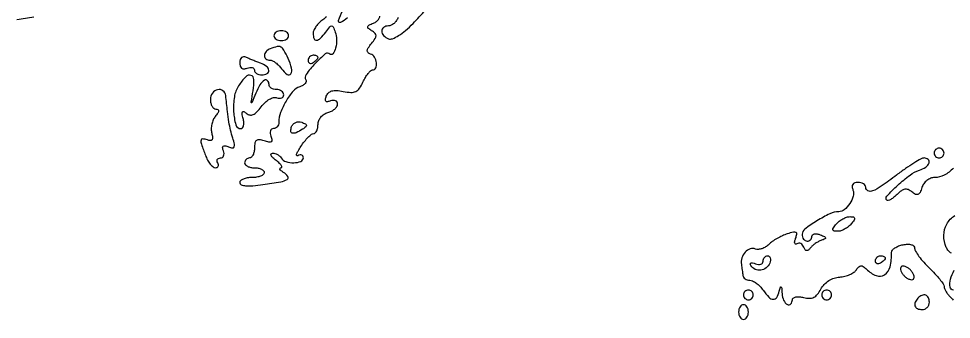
# Model space of a CAD drawing. Extents: x 254 to 922, y 86 to 1093.
# Drawn here: x 500.8 to 691.5, y 566 to 627.5 of the extents above; entities that cross this region are included whole.
import ezdxf

# ---------------------------------------------------------------- set-up
doc = ezdxf.new("R2010")
doc.units = 0

msp = doc.modelspace()

# ---------------------------------------------------------------- linework, layer by layer
for points in [[(500.432349, 627.298707, 0.006513), (503.906816, 627.887234, 0.005687)], [(563.710084, 627.865511, -0.035839), (562.993639, 627.282991, 0.04398), (562.230896, 626.641953, 0.042993), (561.585631, 625.872816, 0.046327), (561.141569, 625.096383, 0.107141), (561, 624.443296, 0.085918), (561.182201, 623.390798, 0.350034), (561.696913, 623.07199, 0.174096), (562.493332, 623.470145, 0.031931), (563.568337, 624.75, -0.011806), (564.398405, 625.823081, -0.225928), (564.769958, 626, -0.289816), (565.083275, 625.801739, -0.018157), (565.535569, 624.75, -0.09402), (565.813638, 623.241912, -0.059762), (565.591194, 621.464927, -0.095706), (565.051005, 620.301675, -0.461837), (564.415855, 620.250811, 0.39225), (563.49076, 620.28578, 0.026838), (561.422218, 618.305918, 0.026424), (559.546171, 616.082213, 0.309758), (559.495408, 615.007429, -0.197066), (559.557439, 614.633583, -0.121755), (559.353959, 614.230046, -0.08535), (558.900915, 613.85525, -0.052089), (558.264521, 613.573502, 0.139539), (556.905591, 612.663639, 0.043324), (555.469459, 610.63885, 0.043729), (554.358717, 608.297297, 0.089116), (554, 606.300635, -0.083763), (553.9162, 605.803926, -0.092984), (553.674822, 605.382062, -0.100531), (553.315254, 605.099952, -0.116745), (552.893011, 605, 0.166215), (552.52144, 604.872969, 0.150917), (552.287655, 604.540166, 0.108362), (552.238409, 604.033696, 0.061943), (552.386719, 603.434609, -0.050077), (552.589915, 602.689806, -0.294905), (552.43707, 602.335512, -0.200747), (551.978129, 602.245473, -0.026214), (550.993708, 602.501997, 0.045271), (549.997803, 602.72141, 0.189757), (549.414571, 602.573303, 0.192429), (549.093771, 602.06932, 0.046693), (549, 601.067388, -0.046404), (548.926404, 600.276099, -0.066358), (548.70625, 599.607295, -0.086454), (548.382, 599.155978, -0.196293), (548, 599, 0.099038), (547.618362, 598.923658, 0.097945), (547.29375, 598.70625, 0.097945), (547.076342, 598.381638, 0.099038), (547, 598, 0.191087), (547.151477, 597.618118, 0.088204), (547.5875, 597.29375, 0.068025), (548.234582, 597.073693, 0.048028), (549, 597, -0.048028), (549.765418, 596.926307, -0.068025), (550.4125, 596.70625, -0.088204), (550.848523, 596.381882, -0.191087), (551, 596, -0.226478), (550.817169, 595.617064, -0.074992), (550.265625, 595.29375, -0.057076), (549.457356, 595.073116, -0.038131), (548.5, 595, 0.040541), (547.542782, 594.922258, 0.059916), (546.734375, 594.688251, 0.078795), (546.184943, 594.344764, 0.217016), (546, 593.938727, 0.315252), (546.292859, 593.520405, 0.067881), (547.206539, 593.322141, 0.040903), (548.673195, 593.327468, 0.014686), (550.75, 593.566858, 0.007318), (554.375143, 594.147297, 0.089343), (555.689072, 594.629326, 0.438171), (555.82005, 595.22905, 0.099313), (554.97104, 596.03906, -0.027191), (554.464735, 596.399207, -0.097145), (554.208575, 596.700593, -0.32348), (554.230415, 596.889776, -0.206325), (554.44113, 596.984687, 0.372872), (554.605606, 597.131903, 0.181977), (554.535596, 597.426785, 0.06031), (554.124167, 597.901992, 0.022297), (553.44113, 598.468197, -0.028616), (552.773532, 599.03598, -0.086484), (552.420058, 599.514453, -0.255697), (552.431203, 599.816007, -0.257071), (552.690983, 599.968197, -0.074923), (553.192381, 599.906278, -0.054799), (553.713662, 599.696908, -0.05495), (554.175378, 599.380214, -0.076707), (554.5, 599, 0.180459), (555.453323, 598.259896, 0.079212), (557.059016, 598.02546, 0.091404), (558.490566, 598.308823, 0.307442), (559, 599.059017, 0.124756), (558.911773, 599.407112, 0.188509), (558.67578, 599.606569, 0.14899), (558.318525, 599.618449, 0.072881), (557.896273, 599.435893, -0.365611), (557.675604, 599.46867, -0.263122), (557.621645, 599.724674, -0.052415), (557.920531, 600.409384, -0.015932), (558.511283, 601.376876, -0.021903), (559.234183, 602.381293, -0.02852), (559.985107, 603.229457, -0.028652), (560.668763, 603.843517, -0.17025), (561.11501, 604, 0.200867), (561.453177, 604.141565, 0.084854), (561.740034, 604.55324, 0.064909), (561.93494, 605.162451, 0.045032), (562, 605.883369, -0.097502), (562.149974, 606.645137, -0.076311), (562.584907, 607.368896, -0.073995), (563.232588, 607.948101, -0.081717), (564, 608.289749, 0.052892), (564.764952, 608.578958, 0.061117), (565.4125, 609.011805, 0.070871), (565.852337, 609.515338, 0.145125), (566, 610.013369, 0.137669), (565.884334, 610.425494, 0.152424), (565.574335, 610.697956, 0.122678), (565.104851, 610.780667, 0.074301), (564.550928, 610.657916, -0.05195), (563.924599, 610.489554, -0.259665), (563.595209, 610.609535, -0.231023), (563.499636, 610.969827, -0.042932), (563.694839, 611.647145, -0.111426), (564.141793, 612.31708, -0.122897), (564.818733, 612.701036, -0.085514), (565.798499, 612.800099, -0.031898), (567.173999, 612.6152, 0.036456), (568.732084, 612.420184, 0.124196), (569.727574, 612.617308, 0.132239), (570.474735, 613.253777, 0.043715), (571.190603, 614.518982, -0.026131), (571.684908, 615.468973, -0.034774), (572.235566, 616.271201, -0.037291), (572.764476, 616.843963, -0.189893), (573.160515, 617, 0.293365), (573.815067, 617.42021, 0.13961), (573.973054, 618.452028, 0.108048), (573.562087, 619.611035, 0.174263), (572.75, 620.254045, -0.098396), (572.228459, 620.553229, -0.239316), (572.06692, 620.952998, -0.127883), (572.26806, 621.521315, -0.023916), (572.935698, 622.413594, 0.023328), (573.678071, 623.403326, 0.147598), (573.86436, 623.997496, 0.207547), (573.659292, 624.484507, 0.052397), (572.963723, 625.02242, -0.034467), (572.282387, 625.51139, -0.286039), (572.167167, 625.856524, -0.22317), (572.422762, 626.176414, -0.022781), (573.335496, 626.575247, 0.070704), (573.97846, 626.932856, 0.086279), (574.44702, 627.43591, 0.100238), (574.671956, 628.002408, 0.13699)], [(568.045557, 627.642905, -0.087157), (566.579205, 626.729761, -0.645019), (566.181869, 627.109412, -0.038474), (567.076916, 629.143718, -0.028653)], [(578.384012, 627.75, -0.065189), (578.044742, 627.080938, -0.063242), (577.541697, 626.514063, -0.06844), (576.958326, 626.130183, -0.111796), (576.383369, 626, 0.152436), (575.418256, 625.698765, 0.251694), (575.039068, 624.957, 0.191577), (575.421209, 624.050995, 0.107075), (576.437178, 623.385734, 0.189555), (577.240241, 623.392366, 0.043667), (578.47036, 624.017538, 0.037252), (579.91246, 625.073312, 0.023409), (581.437178, 626.502968, 0.009695), (583.966675, 629.210776, 0.098415)], [(691.911423, 596.918793, -0.08186), (690.045806, 595.493597, -0.122862), (688.067388, 595, 0.095988), (687.276508, 594.846758, 0.072251), (686.509132, 594.400197, 0.069903), (685.877682, 593.735746, 0.078417), (685.48329, 592.94735, -0.033382), (685.091366, 591.948954, -0.180452), (684.681401, 591.549091, -0.227014), (684.171628, 591.564692, -0.05397), (683.443781, 592.046658, 0.068493), (682.681921, 592.52002, 0.146241), (682.001139, 592.608162, 0.11887), (681.28908, 592.308536, 0.037635), (680.408831, 591.551688, -0.025334), (679.745722, 590.952574, -0.040181), (679.115982, 590.518254, -0.048186), (678.597457, 590.282234, -0.28654), (678.320346, 590.34632, -0.404071), (678.305683, 591.190053, -0.018537), (680.542319, 593.416354, -0.025897), (683.04946, 595.503484, -0.083976), (684.967869, 596.489802, 0.074686), (686.250001, 597.119338, 0.150057), (686.941092, 597.996357, 0.314344), (686.772684, 598.685613, 0.182494), (685.940009, 599, 0.12853), (685.306028, 598.834291, 0.010947), (683.844895, 597.971875, 0.013924), (682.129185, 596.84055, 0.010332), (680.296206, 595.5, -0.010252), (677.180186, 593.22033, -0.058352), (675.376007, 592.247444, -0.21423), (674.438279, 592.288831, -0.283393), (674, 593, 0.157984), (673.876403, 593.381408, 0.097154), (673.527947, 593.70625, 0.07906), (673.007542, 593.92557, 0.060338), (672.393011, 594, 0.076918), (671.739084, 593.898804, 0.175914), (671.349131, 593.599068, 0.166995), (671.230442, 593.106094, 0.068039), (671.390138, 592.425699, -0.16787), (671.431969, 591.187482, -0.071113), (670.713461, 589.664655, -0.071534), (669.604575, 588.4147, -0.177404), (668.472558, 588, 0.111462), (666.681695, 587.595753, 0.027292), (664.01031, 586.14128, 0.022567), (661.533594, 584.453118, 0.236093), (661, 583.386059, 0.070452), (661.075012, 582.85634, 0.086124), (661.29375, 582.407155, 0.100199), (661.618661, 582.106842, 0.137442), (662, 582, 0.095827), (662.381687, 582.07383, 0.097132), (662.70625, 582.284531, 0.098664), (662.923543, 582.599, 0.102345), (663, 582.968615, -0.211698), (663.13921, 583.282674, -0.138936), (663.49921, 583.461135, -0.089154), (664.048329, 583.464582, -0.04875), (664.699438, 583.285095, -0.015224), (665.578325, 582.916763, -0.235096), (665.778954, 582.66952, -0.35767), (665.662257, 582.438123, -0.026353), (664.949438, 582.166535, 0.043446), (664.334032, 581.907674, 0.02948), (663.683097, 581.513982, 0.029756), (663.095116, 581.055396, 0.05124), (662.673869, 580.600056, -0.051485), (662.262846, 580.156203, -0.212443), (661.921674, 580.049828, -0.217024), (661.619307, 580.232657, -0.053647), (661.338459, 580.756231, 0.077729), (661.075824, 581.194073, 0.104459), (660.713484, 581.479481, 0.121561), (660.309877, 581.568503, 0.132958), (659.926044, 581.454293, -0.176076), (659.644673, 581.395791, -0.307728), (659.476151, 581.549867, -0.116731), (659.475876, 581.95743, -0.033681), (659.662726, 582.563462, 0.045194), (659.902528, 583.409871, 0.326991), (659.730453, 583.769476, 0.184578), (659.20992, 583.83614, 0.017417), (657.947911, 583.483468, 0.031378), (656.942081, 583.093265, 0.022226), (655.866189, 582.536901, 0.022533), (654.882337, 581.910784, 0.043425), (654.167701, 581.310558, -0.057911), (653.525958, 580.802441, -0.056505), (652.779614, 580.450051, -0.06147), (652.045764, 580.297123, -0.112742), (651.444174, 580.383049, 0.17681), (650.368313, 580.4007, 0.124073), (649.345713, 579.73002, 0.108998), (648.669994, 578.566888, 0.114787), (648.563648, 577.25, -0.001551), (648.644124, 576.69846, -0.00107), (648.731978, 576.073437, -0.001079), (648.813878, 575.472029, -0.002209), (648.875, 575, 0.119931), (649.020033, 574.618253, 0.087769), (649.339058, 574.29375, 0.07997), (649.781042, 574.075199, 0.075046), (650.279241, 574, -0.115942), (650.871239, 573.860855, -0.043072), (651.606151, 573.4125, -0.039803), (652.353917, 572.765268, -0.038332), (653, 572, 0.031436), (654.215141, 570.5198, 0.188486), (655.096956, 570.09604, 0.289873), (655.786743, 570.462999, 0.065592), (656.310674, 571.75, -0.01159), (656.550633, 572.5883, -0.541772), (656.693656, 572.62878, -0.197309), (656.812001, 572.392295, -0.005718), (656.883999, 571.25, 0.092956), (657.210328, 569.89831, 0.156675), (657.983744, 569.039439, 0.357259), (658.670239, 569.149785, 0.183304), (659, 570.019052, -0.245379), (659.179865, 570.363489, -0.105009), (659.672611, 570.571263, -0.06927), (660.414794, 570.6095, -0.039786), (661.299882, 570.46087, 0.058867), (662.464732, 570.310586, 0.117017), (663.367155, 570.514533, 0.109239), (664.121505, 571.115681, 0.047206), (664.8358, 572.191818, -0.065051), (665.521694, 573.149409, -0.062171), (666.440226, 573.915467, -0.062315), (667.516749, 574.430823, -0.065937), (668.666547, 574.652346, 0.044829), (669.720496, 574.809743, 0.043321), (670.742208, 575.153358, 0.046591), (671.586658, 575.619225, 0.105381), (672.088989, 576.143987, -0.050866), (672.565469, 576.764022, -0.194077), (673.000058, 576.963619, -0.171535), (673.487839, 576.816673, -0.038275), (674.158359, 576.241641, 0.102544), (676.142852, 574.938558, 0.245908), (677.841788, 575.118632, 0.189166), (678.980154, 576.750734, 0.065573), (679.284044, 579.657607, -0.178988), (679.44588, 580.134077, -0.071772), (679.959346, 580.608447, -0.058677), (680.720532, 581.009894, -0.044835), (681.62651, 581.268935, -0.040565), (682.585565, 581.372721, -0.080533), (683.341273, 581.270841, -0.123743), (683.820458, 580.982976, -0.198445), (684, 580.548419, 0.137616), (684.175201, 579.923916, 0.022681), (684.88125, 578.874823, 0.023459), (685.851362, 577.686504, 0.018817), (687, 576.5, -0.014246), (688.148963, 575.334663, -0.019052), (689.11875, 574.210335, -0.0165), (689.844811, 573.236456, -0.15309), (690, 572.74148, 0.098923), (690.085054, 572.315785, 0.03373), (690.367188, 571.748967, 0.031986), (690.771636, 571.149113, 0.031806), (691.25, 570.604548, -0.015885), (691.893167, 569.917735, -0.004299)], [(691.515237, 579.539009, -0.112583), (690.918348, 579.986103, -0.073247), (690.460705, 580.720199, -0.106257), (689.96285, 583.182482, -0.124353), (690.573381, 585.480746, -0.122605), (692.212302, 587.2362, -0.101507)], [(691.945518, 572, -0.373156), (691.252317, 572.601035, -0.096823), (691.333746, 574.200673, -0.072476), (692.081082, 576.026009, -0.137379)]]:
    msp.add_lwpolyline(points, format="xyb")
for points in [[(553, 624, 0.148195), (553.115568, 623.618646, 0.098894), (553.440625, 623.29375, 0.082425), (553.926543, 623.074694, 0.064853), (554.5, 623, 0.064853), (555.073457, 623.074694, 0.082425), (555.559375, 623.29375, 0.098894), (555.884432, 623.618646, 0.148195), (556, 624, 0.148195), (555.884432, 624.381354, 0.098894), (555.559375, 624.70625, 0.082425), (555.073457, 624.925306, 0.064853), (554.5, 625, 0.064853), (553.926543, 624.925306, 0.082425), (553.440625, 624.70625, 0.098894), (553.115568, 624.381354, 0.148195)], [(552.25, 621.337719, 0.10808), (551.377643, 620.742377, 0.179258), (551.033344, 619.932264, 0.245139), (551.338764, 619.272717, 0.16557), (552.139757, 619, -0.114055), (552.666886, 618.878172, -0.042964), (553.320265, 618.486399, -0.039762), (553.984598, 617.920576, -0.038632), (554.557996, 617.251572, 0.070362), (555.704194, 616.073923, 0.444334), (556.434338, 616.205148, 0.208278), (556.603557, 617.355758, 0.040739), (555.876926, 619.370774, 0.018076), (555.023895, 621.076719, 0.144505), (554.407859, 621.690973, 0.187643), (553.637052, 621.788575, 0.034641)], [(560, 618.940983, 0.108972), (560.078288, 618.586039, 0.182303), (560.29375, 618.3746, 0.161196), (560.6179, 618.343488, 0.082592), (561, 618.5, 0.029505), (561.382774, 618.768994, 0.035638), (561.70625, 619.066025, 0.038439), (561.934461, 619.34829, 0.151918), (562, 619.559017, 0.210953), (561.92554, 619.727648, 0.081139), (561.70625, 619.870461, 0.061769), (561.382849, 619.967655, 0.042167), (561, 620, 0.105053), (560.618444, 619.918938, 0.099167), (560.29375, 619.688914, 0.09642), (560.076123, 619.345238, 0.093332)], [(546, 618.476345, 0.069817), (546.096316, 617.789936, 0.164685), (546.386719, 617.370207, 0.173845), (546.859713, 617.226557, 0.079419), (547.5, 617.361626, -0.055937), (548.074366, 617.511135, -0.100118), (548.559375, 617.483616, -0.147206), (548.877514, 617.289193, -0.184534), (549, 616.968615, 0.152681), (549.115494, 616.599211, 0.098158), (549.440625, 616.284531, 0.08088), (549.926468, 616.07223, 0.062722), (550.5, 616, 0.114752), (551.588878, 616.253236, 0.314348), (551.950995, 616.90882, 0.21073), (551.479608, 617.732371, 0.074247), (550.25, 618.384012, -0.006003), (549.488622, 618.662894, -0.004345), (548.646875, 618.991127, -0.004389), (547.85261, 619.31694, -0.009538), (547.25, 619.583977, 0.113983), (546.75205, 619.689704, 0.178696), (546.348696, 619.532595, 0.144537), (546.087124, 619.114104, 0.067989)], [(545.752289, 613.744697, 0.10732), (544.900107, 611.522689, 0.051793), (544.750375, 608.463375, 0.054351), (545.190639, 605.789419, 0.336674), (546.230131, 605, 0.22846), (546.568999, 605.163362, 0.112974), (546.780568, 605.604288, 0.075438), (546.82838, 606.269099, 0.044274), (546.695306, 607.057151, -0.016408), (546.468675, 608.056697, -0.194127), (546.54362, 608.439503, -0.399835), (546.805538, 608.501728, -0.041335), (547.375809, 608.103069, 0.129793), (548.040954, 607.794324, 0.152466), (548.7278, 607.881441, 0.094555), (549.486943, 608.420328, 0.030212), (550.387576, 609.479828, -0.044865), (551.182755, 610.361631, -0.056115), (552.069149, 611.015033, -0.066502), (552.916538, 611.363656, -0.157253), (553.590441, 611.326921, 0.069828), (554.129492, 611.202423, 0.117902), (554.585942, 611.270089, 0.152619), (554.886787, 611.515765, 0.146817), (555, 611.893011, 0.134459), (554.884389, 612.315153, 0.100435), (554.559375, 612.674822, 0.087143), (554.073208, 612.91686, 0.072144), (553.5, 613, -0.064853), (552.926543, 613.074694, -0.082425), (552.440625, 613.29375, -0.098894), (552.115568, 613.618646, -0.148195), (552, 614, 0.189422), (551.685724, 614.799798, 0.363652), (551.046219, 614.879772, 0.11376), (550.127776, 613.934666, 0.041234), (549.288649, 612.25, -0.000881), (548.499809, 610.283358, -0.517231), (548.397, 610.258972, -0.257457), (548.342573, 610.410399, -0.000638), (548.720607, 612.75, 0.043797), (548.891167, 615.052744, 0.318632), (548.273664, 615.898726, 0.296034), (547.217064, 615.626358, 0.040733)], [(540, 611, 0.054166), (540.08313, 610.23488, 0.073876), (540.329718, 609.5875, 0.093538), (540.694154, 609.153024, 0.173281), (541.122445, 609, -0.120668), (541.533906, 608.899232, -0.300932), (541.677045, 608.640807, -0.129333), (541.5215, 608.195484, -0.024867), (541.00442, 607.505326, 0.071616), (540.566808, 606.791138, 0.048836), (540.276636, 605.882626, 0.048609), (540.167064, 604.929147, 0.06837), (540.268791, 604.080144, -0.034353), (540.433628, 603.209438, -0.171948), (540.325904, 602.732515, -0.2706), (539.985697, 602.555597, -0.079519), (539.386815, 602.681807, 0.06574), (538.438482, 602.908976, 0.406191), (538.081603, 602.62749, 0.116312), (538.164621, 601.802495, 0.007862), (538.975249, 599.5651, 0.034488), (539.428246, 598.583252, 0.04382), (539.982376, 597.753498, 0.050058), (540.550564, 597.175016, 0.17535), (541.034266, 597, 0.105607), (541.399032, 597.077913, 0.180437), (541.61813, 597.29375, 0.163912), (541.654248, 597.618022, 0.085096), (541.5, 598, -0.093667), (541.353415, 598.381563, -0.171987), (541.406028, 598.70625, -0.173661), (541.65063, 598.923227, -0.095723), (542.047972, 599, 0.142602), (542.446655, 599.116066, 0.152618), (542.70812, 599.425665, 0.120082), (542.783571, 599.895017, 0.071818), (542.657916, 600.449072, -0.052384), (542.487914, 601.083694, -0.271358), (542.614973, 601.408494, -0.223902), (542.990551, 601.495409, -0.038339), (543.711667, 601.280402, 0.05251), (544.512725, 601.06603, 0.33243), (544.863459, 601.251001, 0.171084), (544.920724, 601.795817, 0.017011), (544.567464, 603.08133, -0.017416), (544.123995, 604.700248, -0.017026), (543.790481, 606.358342, -0.01187), (543.488831, 608.487998, -0.003543), (543.128948, 611.75, 0.208889), (542.568686, 612.740773, 0.223501), (541.48342, 612.965874, 0.176419), (540.415197, 612.259114, 0.160623)], [(558.833846, 604.876149, -0.030676), (557.524171, 604.154468, -0.174164), (556.744392, 604.078245, -0.352857), (556.424882, 604.502992, -0.083418), (556.614144, 605.436858, -0.103597), (556.939365, 605.941062, -0.098906), (557.444496, 606.282432, -0.096808), (558.05163, 606.40811, -0.094659), (558.666605, 606.297694, -0.028686), (559.41433, 605.9604, -0.248049), (559.615049, 605.669136, -0.25589), (559.484514, 605.346002, -0.030228)], [(688, 600, 0.099038), (688.076342, 599.618362, 0.097945), (688.29375, 599.29375, 0.097945), (688.618362, 599.076342, 0.099038), (689, 599, 0.099038), (689.381638, 599.076342, 0.097945), (689.70625, 599.29375, 0.097945), (689.923658, 599.618362, 0.099038), (690, 600, 0.099038), (689.923658, 600.381638, 0.097945), (689.70625, 600.70625, 0.097945), (689.381638, 600.923658, 0.099038), (689, 601, 0.099038), (688.618362, 600.923658, 0.097945), (688.29375, 600.70625, 0.097945), (688.076342, 600.381638, 0.099038)], [(671, 585.5, -0.052047), (670.412877, 584.926029, -0.042511), (669.680172, 584.440625, -0.04415), (668.920069, 584.108554, -0.081088), (668.255111, 584, -0.041804), (667.521809, 584.061418, -0.319009), (667.290398, 584.292518, -0.198558), (667.381547, 584.693431, -0.019291), (668, 585.5, -0.052047), (668.587123, 586.073971, -0.042511), (669.319828, 586.559375, -0.04415), (670.079931, 586.891446, -0.081088), (670.744889, 587, -0.041804), (671.478191, 586.938582, -0.319009), (671.709602, 586.707482, -0.198558), (671.618453, 586.306569, -0.019291)], [(654.361626, 577.5, -0.133658), (653.644632, 576.521047, -0.136078), (652.535211, 576.048833, -0.141384), (651.373444, 576.223214, -0.147896), (650.507079, 576.988546, -0.1144), (650.393111, 577.325929, -0.32948), (650.512472, 577.525685, -0.155351), (650.868281, 577.556862, -0.036408), (651.448062, 577.381557, 0.062551), (652.041968, 577.235294, 0.10915), (652.544118, 577.286139, 0.151163), (652.874153, 577.520959, 0.164546), (653, 577.893011, -0.086218), (653.073436, 578.315716, -0.093977), (653.284531, 578.674822, -0.100281), (653.599125, 578.915009, -0.113529), (653.968615, 579, -0.184534), (654.289193, 578.877514, -0.147206), (654.483616, 578.559375, -0.100118), (654.511135, 578.074366, -0.055937)], [(678, 578.559017, -0.151918), (677.934461, 578.34829, -0.038439), (677.70625, 578.066025, -0.035638), (677.382774, 577.768994, -0.029505), (677, 577.5, -0.082592), (676.6179, 577.343488, -0.161196), (676.29375, 577.3746, -0.182303), (676.078288, 577.586039, -0.108972), (676, 577.940983, -0.093332), (676.076123, 578.345238, -0.09642), (676.29375, 578.688914, -0.099167), (676.618444, 578.918938, -0.105053), (677, 579, -0.042167), (677.382849, 578.967655, -0.061769), (677.70625, 578.870461, -0.081139), (677.92554, 578.727648, -0.210953)], [(681.1875, 575.9375, 0.068635), (681.45155, 575.402945, 0.04742), (681.882031, 574.882031, 0.04742), (682.402945, 574.45155, 0.068635), (682.9375, 574.1875, 0.08306), (683.420316, 574.111558, 0.196386), (683.75, 574.25, 0.196386), (683.888442, 574.579684, 0.08306), (683.8125, 575.0625, 0.068635), (683.54845, 575.597055, 0.04742), (683.117969, 576.117969, 0.04742), (682.597055, 576.54845, 0.068635), (682.0625, 576.8125, 0.08306), (681.579684, 576.888442, 0.196386), (681.25, 576.75, 0.196386), (681.111558, 576.420316, 0.08306)], [(649, 571, 0.099038), (649.076342, 570.618362, 0.097945), (649.29375, 570.29375, 0.097945), (649.618362, 570.076342, 0.099038), (650, 570, 0.099038), (650.381638, 570.076342, 0.097945), (650.70625, 570.29375, 0.097945), (650.923658, 570.618362, 0.099038), (651, 571, 0.099038), (650.923658, 571.381638, 0.097945), (650.70625, 571.70625, 0.097945), (650.381638, 571.923658, 0.099038), (650, 572, 0.099038), (649.618362, 571.923658, 0.097945), (649.29375, 571.70625, 0.097945), (649.076342, 571.381638, 0.099038)], [(665, 571, 0.099038), (665.076342, 570.618362, 0.097945), (665.29375, 570.29375, 0.097945), (665.618362, 570.076342, 0.099038), (666, 570, 0.099038), (666.381638, 570.076342, 0.097945), (666.70625, 570.29375, 0.097945), (666.923658, 570.618362, 0.099038), (667, 571, 0.099038), (666.923658, 571.381638, 0.097945), (666.70625, 571.70625, 0.097945), (666.381638, 571.923658, 0.099038), (666, 572, 0.099038), (665.618362, 571.923658, 0.097945), (665.29375, 571.70625, 0.097945), (665.076342, 571.381638, 0.099038)], [(684.666667, 570.333333, 0.091649), (684.095775, 569.503522, 0.193059), (684.066255, 568.735179, 0.206496), (684.569797, 568.19498, 0.103678), (685.5, 568, 0.099038), (686.072457, 568.114514, 0.097945), (686.559375, 568.440625, 0.097945), (686.885486, 568.927543, 0.099038), (687, 569.5, 0.103678), (686.80502, 570.430203, 0.206496), (686.264821, 570.933745, 0.193059), (685.496478, 570.904225, 0.091649)], [(648, 567.5, 0.064853), (648.074694, 566.926543, 0.082425), (648.29375, 566.440625, 0.098894), (648.618646, 566.115568, 0.148195), (649, 566, 0.148195), (649.381354, 566.115568, 0.098894), (649.70625, 566.440625, 0.082425), (649.925306, 566.926543, 0.064853), (650, 567.5, 0.064853), (649.925306, 568.073457, 0.082425), (649.70625, 568.559375, 0.098894), (649.381354, 568.884432, 0.148195), (649, 569, 0.148195), (648.618646, 568.884432, 0.098894), (648.29375, 568.559375, 0.082425), (648.074694, 568.073457, 0.064853)]]:
    msp.add_lwpolyline(points, format="xyb", close=True)

doc.saveas('drawing.dxf')
